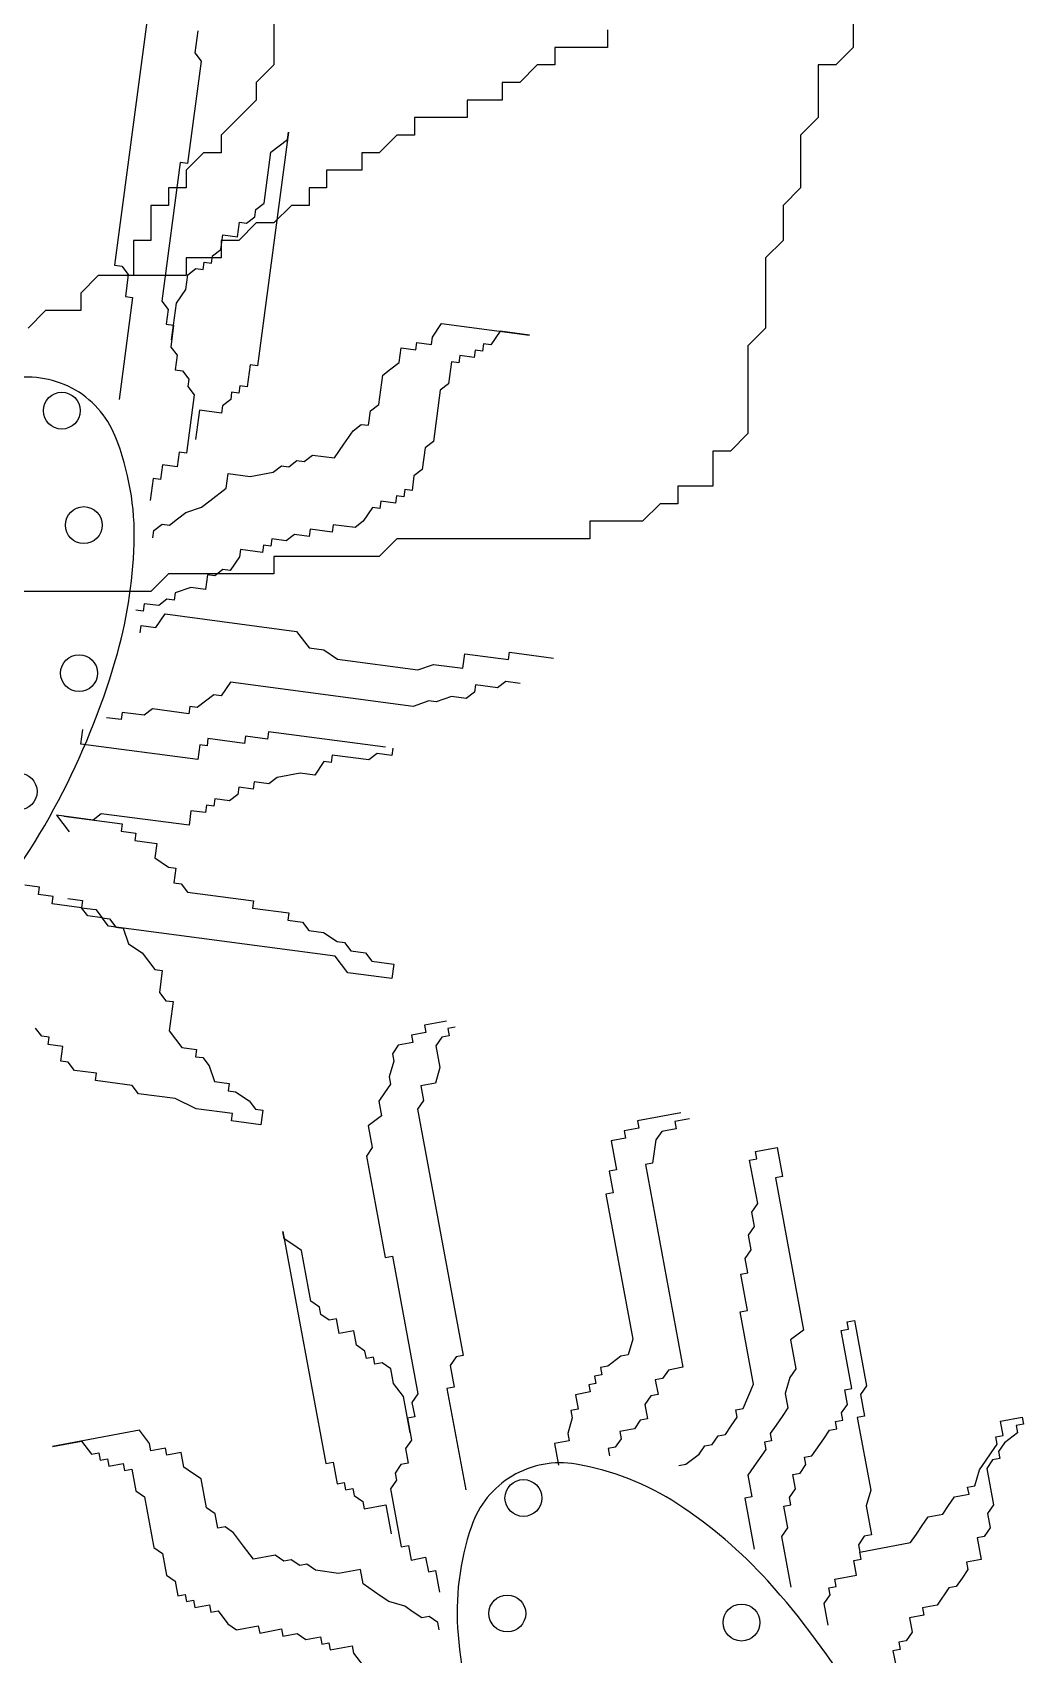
# Model space of a CAD drawing. Header units: millimetres. Extents: x 351279 to 387190, y -1289537 to -1277077.
# Drawn here: x 378172.8 to 378233, y -1288789 to -1288690.4 of the extents above; entities that cross this region are included whole.
import ezdxf

# ---------------------------------------------------------------- set-up
doc = ezdxf.new("R2010")
doc.units = ezdxf.units.MM
doc.header["$LTSCALE"] = 20
doc.layers.add('饰品', color=7, linetype='Continuous')

# ---------------------------------------------------------------- blocks, each defined once
blk = doc.blocks.new('A$C7F3F0355')
at = {"layer": '饰品', "color": 251}
for p, q in [((434.133, 374.4), (434.133, 371.2)), ((391.262, 373.061), (389.258, 357.961)), ((398.933, 373.333), (398.933, 370.133)), ((394.311, 372.204), (394.135, 370.872)), ((419.2, 372.267), (419.2, 371.2)), ((394.135, 370.872), (394.52, 370.368)), ((419.2, 371.2), (416, 371.2)), ((416, 371.2), (416, 370.133)), ((434.133, 371.2), (433.067, 370.133)), ((394.52, 370.368), (393.695, 364.151)), ((398.933, 370.133), (397.867, 369.067)), ((414.933, 370.133), (413.867, 369.067)), ((416, 370.133), (414.933, 370.133)), ((433.067, 370.133), (432, 370.133)), ((432, 370.133), (432, 366.933)), ((397.867, 369.067), (397.867, 368)), ((413.867, 369.067), (412.8, 369.067)), ((412.8, 369.067), (412.8, 368)), ((397.867, 368), (396.8, 366.933)), ((412.8, 368), (410.667, 368)), ((410.667, 368), (410.667, 366.933)), ((396.8, 366.933), (395.733, 365.867)), ((410.667, 366.933), (407.467, 366.933)), ((407.467, 366.933), (407.467, 365.867)), ((432, 366.933), (430.933, 365.867)), ((395.733, 365.867), (395.733, 364.8)), ((399.822, 366.049), (397.936, 351.838)), ((399.763, 365.605), (399.822, 366.049)), ((406.4, 365.867), (405.333, 364.8)), ((407.467, 365.867), (406.4, 365.867)), ((430.933, 365.867), (430.933, 362.667)), ((394.667, 364.8), (393.6, 363.733)), ((395.733, 364.8), (394.667, 364.8)), ((398.344, 361.726), (398.757, 364.835)), ((398.757, 364.835), (399.26, 365.22)), ((399.26, 365.22), (399.763, 365.605)), ((405.333, 364.8), (404.267, 364.8)), ((404.267, 364.8), (404.267, 363.733)), ((393.25, 364.21), (392.131, 355.772)), ((393.695, 364.151), (393.25, 364.21)), ((393.6, 363.733), (393.6, 362.667)), ((404.267, 363.733), (402.133, 363.733)), ((402.133, 363.733), (402.133, 362.667)), ((393.6, 362.667), (392.533, 362.667)), ((392.533, 362.667), (392.533, 361.6)), ((402.133, 362.667), (401.067, 362.667)), ((401.067, 362.667), (401.067, 361.6)), ((430.933, 362.667), (429.867, 361.6)), ((392.533, 361.6), (391.467, 361.6)), ((391.467, 361.6), (391.467, 359.467)), ((397.279, 360.512), (397.782, 360.897)), ((397.782, 360.897), (397.841, 361.341)), ((397.841, 361.341), (398.344, 361.726)), ((400, 361.6), (398.933, 360.533)), ((401.067, 361.6), (400, 361.6)), ((429.867, 361.6), (429.867, 359.467)), ((396.717, 359.683), (396.835, 360.571)), ((397.867, 360.533), (396.8, 359.467)), ((396.835, 360.571), (397.279, 360.512)), ((398.933, 360.533), (397.867, 360.533)), ((391.467, 359.467), (390.4, 359.467)), ((390.4, 359.467), (390.4, 357.333)), ((395.208, 358.527), (395.711, 358.912)), ((395.711, 358.912), (395.829, 359.8)), ((396.8, 359.467), (395.733, 359.467)), ((395.733, 359.467), (395.733, 358.4)), ((395.829, 359.8), (396.717, 359.683)), ((429.867, 359.467), (428.8, 358.4)), ((389.258, 357.961), (389.702, 357.902)), ((389.702, 357.902), (390.087, 357.399)), ((395.733, 358.4), (393.6, 358.4)), ((393.6, 358.4), (393.6, 357.333)), ((394.646, 357.698), (394.705, 358.142)), ((394.705, 358.142), (395.149, 358.083)), ((395.149, 358.083), (395.208, 358.527)), ((428.8, 358.4), (428.8, 354.133)), ((388.267, 357.333), (387.2, 356.267)), ((390.4, 357.333), (388.267, 357.333)), ((390.087, 357.399), (389.91, 356.067)), ((393.6, 357.333), (390.4, 357.333)), ((393.581, 356.483), (393.699, 357.372)), ((393.699, 357.372), (394.202, 357.757)), ((394.202, 357.757), (394.646, 357.698)), ((387.2, 356.267), (387.2, 355.2)), ((390.354, 356.008), (389.529, 349.79)), ((389.91, 356.067), (390.354, 356.008)), ((393.019, 355.654), (393.581, 356.483)), ((385.067, 355.2), (384, 354.133)), ((387.2, 355.2), (385.067, 355.2)), ((392.131, 355.772), (392.516, 355.269)), ((392.516, 355.269), (392.398, 354.381)), ((392.724, 353.434), (393.019, 355.654)), ((392.398, 354.381), (392.842, 354.322)), ((392.842, 354.322), (392.665, 352.989)), ((408.563, 353.591), (409.125, 354.42)), ((409.125, 354.42), (414.454, 353.713)), ((412.677, 353.949), (412.115, 353.12)), ((414.454, 353.713), (412.677, 353.949)), ((428.8, 354.133), (427.733, 353.067)), ((392.665, 352.989), (393.05, 352.486)), ((407.556, 352.821), (407.615, 353.265)), ((407.615, 353.265), (408.504, 353.147)), ((408.504, 353.147), (408.563, 353.591)), ((411.671, 353.179), (411.612, 352.734)), ((412.115, 353.12), (411.671, 353.179)), ((427.733, 353.067), (427.733, 347.733)), ((393.05, 352.486), (392.932, 351.598)), ((406.047, 351.665), (406.55, 352.05)), ((406.55, 352.05), (406.668, 352.939)), ((406.668, 352.939), (407.556, 352.821)), ((409.718, 352.082), (409.541, 350.75)), ((410.162, 352.023), (409.718, 352.082)), ((410.221, 352.467), (410.162, 352.023)), ((411.109, 352.349), (410.221, 352.467)), ((411.168, 352.793), (411.109, 352.349)), ((411.612, 352.734), (411.168, 352.793)), ((392.932, 351.598), (393.377, 351.539)), ((393.377, 351.539), (393.762, 351.036)), ((393.762, 351.036), (393.703, 350.592)), ((397.491, 351.897), (397.315, 350.565)), ((397.936, 351.838), (397.491, 351.897)), ((405.309, 349.504), (405.544, 351.28)), ((405.544, 351.28), (406.047, 351.665)), ((394.088, 350.089), (393.616, 346.536)), ((393.703, 350.592), (394.088, 350.089)), ((396.367, 350.238), (396.309, 349.794)), ((396.812, 350.179), (396.367, 350.238)), ((396.871, 350.624), (396.812, 350.179)), ((397.315, 350.565), (396.871, 350.624)), ((409.038, 350.365), (408.626, 347.256)), ((409.541, 350.75), (409.038, 350.365)), ((394.414, 349.142), (394.178, 347.365)), ((395.747, 348.965), (394.414, 349.142)), ((395.805, 349.409), (395.747, 348.965)), ((396.309, 349.794), (395.805, 349.409)), ((404.688, 348.23), (404.805, 349.119)), ((404.805, 349.119), (405.309, 349.504)), ((403.74, 347.904), (404.243, 348.289)), ((404.243, 348.289), (404.688, 348.23)), ((402.616, 346.246), (403.178, 347.075)), ((403.178, 347.075), (403.74, 347.904)), ((408.626, 347.256), (408.123, 346.871)), ((427.733, 347.733), (426.667, 346.667)), ((393.172, 346.595), (393.054, 345.707)), ((393.616, 346.536), (393.172, 346.595)), ((399.834, 345.711), (400.337, 346.096)), ((400.337, 346.096), (400.781, 346.037)), ((400.781, 346.037), (401.284, 346.422)), ((401.284, 346.422), (402.616, 346.246)), ((408.123, 346.871), (407.946, 345.538)), ((426.667, 346.667), (425.6, 346.667)), ((425.6, 346.667), (425.6, 344.533)), ((392.166, 345.825), (392.048, 344.937)), ((393.054, 345.707), (392.166, 345.825)), ((396.045, 344.406), (396.163, 345.294)), ((396.163, 345.294), (397.496, 345.117)), ((397.496, 345.117), (398.887, 345.385)), ((398.887, 345.385), (399.39, 345.77)), ((399.39, 345.77), (399.834, 345.711)), ((407.443, 345.153), (407.325, 344.265)), ((407.946, 345.538), (407.443, 345.153)), ((391.604, 344.996), (391.427, 343.663)), ((392.048, 344.937), (391.604, 344.996)), ((395.039, 343.636), (396.045, 344.406)), ((406.881, 344.324), (406.822, 343.88)), ((407.325, 344.265), (406.881, 344.324)), ((425.6, 344.533), (423.467, 344.533)), ((423.467, 344.533), (423.467, 343.467)), ((393.589, 342.924), (394.536, 343.251)), ((394.536, 343.251), (395.039, 343.636)), ((404.927, 343.227), (404.365, 342.398)), ((405.372, 343.168), (404.927, 343.227)), ((405.431, 343.612), (405.372, 343.168)), ((406.319, 343.495), (405.431, 343.612)), ((406.378, 343.939), (406.319, 343.495)), ((406.822, 343.88), (406.378, 343.939)), ((422.4, 343.467), (421.333, 342.4)), ((423.467, 343.467), (422.4, 343.467)), ((391.636, 341.828), (392.139, 342.213)), ((392.139, 342.213), (392.583, 342.154)), ((392.583, 342.154), (393.086, 342.539)), ((393.086, 342.539), (393.589, 342.924)), ((402.53, 342.19), (402.471, 341.746)), ((403.862, 342.013), (402.53, 342.19)), ((404.365, 342.398), (403.862, 342.013)), ((418.133, 342.4), (418.133, 341.333)), ((421.333, 342.4), (418.133, 342.4)), ((391.577, 341.384), (391.636, 341.828)), ((398.8, 341.329), (398.741, 340.885)), ((399.689, 341.211), (398.8, 341.329)), ((400.192, 341.596), (399.689, 341.211)), ((401.08, 341.478), (400.192, 341.596)), ((401.139, 341.922), (401.08, 341.478)), ((402.471, 341.746), (401.139, 341.922)), ((406.4, 341.333), (405.333, 340.267)), ((418.133, 341.333), (406.4, 341.333)), ((396.847, 340.232), (396.285, 339.403)), ((396.906, 340.676), (396.847, 340.232)), ((398.238, 340.5), (396.906, 340.676)), ((398.297, 340.944), (398.238, 340.5)), ((398.741, 340.885), (398.297, 340.944)), ((405.333, 340.267), (398.933, 340.267)), ((398.933, 340.267), (398.933, 339.2)), ((392.533, 339.2), (391.467, 338.133)), ((398.933, 339.2), (392.533, 339.2)), ((395.841, 339.462), (395.338, 339.077)), ((396.285, 339.403), (395.841, 339.462)), ((393.888, 338.365), (392.941, 338.039)), ((394.776, 338.248), (393.888, 338.365)), ((394.894, 339.136), (394.776, 338.248)), ((395.338, 339.077), (394.894, 339.136)), ((391.467, 338.133), (374.4, 338.133)), ((391.046, 337.387), (390.987, 336.943)), ((391.935, 337.269), (391.046, 337.387)), ((392.438, 337.654), (391.935, 337.269)), ((392.882, 337.595), (392.438, 337.654)), ((392.941, 338.039), (392.882, 337.595)), ((390.987, 336.943), (390.543, 337.002)), ((391.758, 335.937), (392.32, 336.766)), ((392.32, 336.766), (400.314, 335.705)), ((390.811, 335.61), (390.87, 336.054)), ((390.87, 336.054), (391.758, 335.937)), ((400.314, 335.705), (401.084, 334.699)), ((401.084, 334.699), (401.972, 334.581)), ((401.972, 334.581), (402.802, 334.019)), ((410.41, 333.461), (410.528, 334.349)), ((410.528, 334.349), (413.193, 333.996)), ((413.193, 333.996), (413.252, 334.44)), ((413.252, 334.44), (415.916, 334.086)), ((402.802, 334.019), (407.687, 333.371)), ((407.687, 333.371), (408.634, 333.697)), ((408.634, 333.697), (410.41, 333.461)), ((396.289, 332.624), (395.727, 331.794)), ((407.392, 331.15), (396.289, 332.624)), ((411.181, 332.455), (411.122, 332.011)), ((412.513, 332.278), (411.181, 332.455)), ((413.016, 332.663), (412.513, 332.278)), ((413.904, 332.545), (413.016, 332.663)), ((394.78, 331.468), (394.277, 331.083)), ((395.283, 331.853), (394.78, 331.468)), ((395.727, 331.794), (395.283, 331.853)), ((408.339, 331.476), (407.392, 331.15)), ((408.783, 331.417), (408.339, 331.476)), ((409.73, 331.744), (408.783, 331.417)), ((410.619, 331.626), (409.73, 331.744)), ((411.122, 332.011), (410.619, 331.626)), ((389.659, 330.34), (388.771, 330.458)), ((389.718, 330.784), (389.659, 330.34)), ((391.051, 330.607), (389.718, 330.784)), ((391.554, 330.992), (391.051, 330.607)), ((393.774, 330.698), (391.554, 330.992)), ((393.833, 331.142), (393.774, 330.698)), ((394.277, 331.083), (393.833, 331.142)), ((387.203, 328.858), (387.321, 329.746)), ((397.209, 329.338), (397.15, 328.894)), ((398.541, 329.161), (397.209, 329.338)), ((398.6, 329.605), (398.541, 329.161)), ((405.706, 328.662), (398.6, 329.605)), ((394.309, 327.915), (387.203, 328.858)), ((394.427, 328.803), (394.309, 327.915)), ((394.871, 328.745), (394.427, 328.803)), ((394.93, 329.189), (394.871, 328.745)), ((397.15, 328.894), (394.93, 329.189)), ((406.15, 328.603), (406.091, 328.159)), ((401.976, 327.801), (401.414, 326.972)), ((402.42, 327.743), (401.976, 327.801)), ((402.479, 328.187), (402.42, 327.743)), ((404.7, 327.892), (402.479, 328.187)), ((405.203, 328.277), (404.7, 327.892)), ((406.091, 328.159), (405.203, 328.277)), ((397.744, 326.556), (397.685, 326.111)), ((398.632, 326.438), (397.744, 326.556)), ((399.135, 326.823), (398.632, 326.438)), ((400.526, 327.09), (399.135, 326.823)), ((401.414, 326.972), (400.526, 327.09)), ((395.346, 325.518), (395.287, 325.074)), ((396.234, 325.4), (395.346, 325.518)), ((396.738, 325.785), (396.234, 325.4)), ((396.796, 326.229), (396.738, 325.785)), ((397.685, 326.111), (396.796, 326.229)), ((387.946, 324.24), (385.725, 324.535)), ((385.725, 324.535), (386.496, 323.529)), ((386.169, 324.476), (389.722, 324.005)), ((388.449, 324.626), (387.946, 324.24)), ((393.778, 323.918), (388.449, 324.626)), ((393.896, 324.807), (393.778, 323.918)), ((394.784, 324.689), (393.896, 324.807)), ((394.843, 325.133), (394.784, 324.689)), ((395.287, 325.074), (394.843, 325.133)), ((389.722, 324.005), (389.663, 323.561)), ((389.663, 323.561), (390.552, 323.443)), ((390.552, 323.443), (390.493, 322.999)), ((390.493, 322.999), (391.825, 322.822)), ((391.825, 322.822), (391.707, 321.934)), ((391.707, 321.934), (392.536, 321.372)), ((392.536, 321.372), (392.98, 321.313)), ((392.98, 321.313), (392.863, 320.424)), ((384.692, 320.153), (383.804, 320.271)), ((384.633, 319.709), (384.692, 320.153)), ((385.521, 319.591), (384.633, 319.709)), ((385.462, 319.147), (385.521, 319.591)), ((386.409, 319.473), (387.298, 319.355)), ((392.863, 320.424), (393.307, 320.365)), ((393.307, 320.365), (393.692, 319.862)), ((393.692, 319.862), (397.689, 319.332)), ((387.239, 318.911), (385.462, 319.147)), ((387.298, 319.355), (387.239, 318.911)), ((387.239, 318.911), (388.127, 318.793)), ((387.624, 318.408), (387.239, 318.911)), ((388.127, 318.793), (388.512, 318.29)), ((397.689, 319.332), (397.63, 318.888)), ((397.63, 318.888), (399.85, 318.593)), ((399.85, 318.593), (399.791, 318.149)), ((388.512, 318.29), (387.624, 318.408)), ((388.897, 317.787), (388.512, 318.29)), ((388.512, 318.29), (388.956, 318.231)), ((402.664, 315.96), (388.897, 317.787)), ((388.956, 318.231), (389.341, 317.728)), ((389.341, 317.728), (389.785, 317.669)), ((389.785, 317.669), (390.112, 316.722)), ((399.791, 318.149), (400.68, 318.031)), ((400.68, 318.031), (401.065, 317.528)), ((401.065, 317.528), (401.953, 317.41)), ((390.112, 316.722), (390.941, 316.16)), ((401.953, 317.41), (402.782, 316.848)), ((402.782, 316.848), (403.226, 316.789)), ((403.226, 316.789), (403.612, 316.286)), ((390.941, 316.16), (391.326, 315.657)), ((391.326, 315.657), (391.711, 315.154)), ((403.435, 314.954), (402.664, 315.96)), ((403.612, 316.286), (404.5, 316.168)), ((404.5, 316.168), (404.885, 315.665)), ((404.885, 315.665), (406.217, 315.488)), ((391.711, 315.154), (392.155, 315.095)), ((392.155, 315.095), (391.978, 313.763)), ((406.099, 314.6), (403.435, 314.954)), ((406.217, 315.488), (406.099, 314.6)), ((391.978, 313.763), (392.364, 313.26)), ((392.364, 313.26), (392.808, 313.201)), ((392.808, 313.201), (392.572, 311.424)), ((384.845, 311.094), (384.46, 311.597)), ((409.414, 312.007), (408.092, 311.762)), ((408.092, 311.762), (408.174, 311.322)), ((409.936, 311.648), (409.495, 311.567)), ((409.495, 311.567), (409.577, 311.126)), ((385.289, 311.035), (384.845, 311.094)), ((385.231, 310.591), (385.289, 311.035)), ((386.119, 310.473), (385.231, 310.591)), ((392.572, 311.424), (392.957, 310.921)), ((392.957, 310.921), (393.342, 310.418)), ((407.374, 310.718), (406.493, 310.555)), ((408.174, 311.322), (407.293, 311.159)), ((407.293, 311.159), (407.374, 310.718)), ((409.136, 311.044), (408.777, 310.522)), ((409.577, 311.126), (409.136, 311.044)), ((386.001, 309.585), (386.119, 310.473)), ((386.445, 309.526), (386.001, 309.585)), ((393.342, 310.418), (394.231, 310.3)), ((394.231, 310.3), (394.172, 309.856)), ((394.172, 309.856), (394.616, 309.797)), ((394.616, 309.797), (395.001, 309.294)), ((406.216, 309.593), (405.938, 308.63)), ((406.493, 310.555), (406.134, 310.033)), ((406.134, 310.033), (406.216, 309.593)), ((408.777, 310.522), (409.022, 309.201)), ((386.83, 309.023), (386.445, 309.526)), ((388.162, 308.846), (386.83, 309.023)), ((388.104, 308.402), (388.162, 308.846)), ((395.001, 309.294), (395.327, 308.347)), ((405.938, 308.63), (406.02, 308.19)), ((409.022, 309.201), (408.744, 308.238)), ((390.324, 308.107), (388.104, 308.402)), ((390.709, 307.604), (390.324, 308.107)), ((395.327, 308.347), (396.215, 308.229)), ((396.215, 308.229), (396.156, 307.785)), ((396.156, 307.785), (396.6, 307.726)), ((396.6, 307.726), (397.43, 307.164)), ((405.661, 307.668), (405.302, 307.146)), ((406.02, 308.19), (405.661, 307.668)), ((408.744, 308.238), (407.863, 308.075)), ((407.863, 308.075), (408.026, 307.194)), ((392.93, 307.31), (390.709, 307.604)), ((394.203, 306.689), (392.93, 307.31)), ((396.424, 306.394), (394.203, 306.689)), ((397.43, 307.164), (397.815, 306.661)), ((397.815, 306.661), (398.259, 306.602)), ((405.302, 307.146), (405.465, 306.265)), ((408.026, 307.194), (407.667, 306.672)), ((407.667, 306.672), (410.439, 291.695)), ((396.365, 305.95), (396.424, 306.394)), ((398.141, 305.714), (396.365, 305.95)), ((398.259, 306.602), (398.141, 305.714)), ((405.465, 306.265), (404.665, 305.661)), ((404.665, 305.661), (404.91, 304.339)), ((423.656, 306.442), (421.013, 305.953)), ((421.013, 305.953), (421.095, 305.512)), ((424.178, 306.083), (423.297, 305.92)), ((423.297, 305.92), (423.379, 305.479)), ((420.295, 304.909), (419.414, 304.746)), ((419.414, 304.746), (419.74, 302.984)), ((421.095, 305.512), (420.214, 305.349)), ((420.214, 305.349), (420.295, 304.909)), ((422.139, 304.794), (421.943, 303.391)), ((422.498, 305.316), (422.139, 304.794)), ((423.379, 305.479), (422.498, 305.316)), ((404.91, 304.339), (404.551, 303.817)), ((404.551, 303.817), (405.692, 297.65)), ((428.192, 304.092), (429.513, 304.337)), ((428.273, 303.652), (428.192, 304.092)), ((429.513, 304.337), (429.839, 302.575)), ((419.74, 302.984), (419.3, 302.902)), ((419.3, 302.902), (419.544, 301.58)), ((421.943, 303.391), (421.502, 303.31)), ((421.502, 303.31), (423.785, 290.975)), ((427.833, 303.57), (428.273, 303.652)), ((428.322, 300.927), (427.833, 303.57)), ((429.839, 302.575), (429.399, 302.493)), ((429.399, 302.493), (431.111, 293.242)), ((419.544, 301.58), (419.104, 301.499)), ((419.104, 301.499), (420.734, 292.689)), ((427.963, 300.405), (428.322, 300.927)), ((428.126, 299.524), (427.963, 300.405)), ((399.558, 298.793), (399.476, 299.233)), ((399.476, 299.233), (402.085, 285.137)), ((400.08, 298.434), (399.558, 298.793)), ((427.767, 299.002), (428.126, 299.524)), ((427.93, 298.121), (427.767, 299.002)), ((400.602, 298.075), (400.08, 298.434)), ((401.173, 294.991), (400.602, 298.075)), ((427.571, 297.599), (427.93, 298.121)), ((405.692, 297.65), (406.133, 297.732)), ((406.133, 297.732), (407.682, 289.362)), ((427.734, 296.718), (427.571, 297.599)), ((427.294, 296.636), (427.734, 296.718)), ((427.701, 294.434), (427.294, 296.636)), ((401.695, 294.632), (401.173, 294.991)), ((401.776, 294.192), (401.695, 294.632)), ((402.298, 293.833), (401.776, 294.192)), ((402.739, 293.914), (402.298, 293.833)), ((402.902, 293.033), (402.739, 293.914)), ((427.261, 294.352), (427.701, 294.434)), ((428.076, 289.947), (427.261, 294.352)), ((433.754, 293.731), (434.195, 293.813)), ((434.195, 293.813), (434.928, 289.848)), ((403.783, 293.196), (402.902, 293.033)), ((403.946, 292.315), (403.783, 293.196)), ((431.111, 293.242), (430.311, 292.639)), ((433.395, 293.209), (433.836, 293.291)), ((434.047, 289.685), (433.395, 293.209)), ((433.836, 293.291), (433.754, 293.731)), ((404.468, 291.956), (403.946, 292.315)), ((404.55, 291.516), (404.468, 291.956)), ((420.734, 292.689), (420.457, 291.726)), ((430.311, 292.639), (430.637, 290.876)), ((404.99, 291.597), (404.55, 291.516)), ((405.072, 291.157), (404.99, 291.597)), ((405.512, 291.238), (405.072, 291.157)), ((406.034, 290.879), (405.512, 291.238)), ((406.197, 289.998), (406.034, 290.879)), ((409.999, 291.613), (409.64, 291.091)), ((409.64, 291.091), (409.884, 289.769)), ((410.439, 291.695), (409.999, 291.613)), ((419.217, 291.041), (418.776, 290.959)), ((418.776, 290.959), (418.858, 290.519)), ((420.016, 291.644), (419.217, 291.041)), ((420.457, 291.726), (420.016, 291.644)), ((423.785, 290.975), (422.904, 290.812)), ((430.637, 290.876), (430.278, 290.354)), ((406.801, 289.199), (406.197, 289.998)), ((418.499, 289.997), (418.058, 289.915)), ((418.058, 289.915), (418.14, 289.475)), ((418.858, 290.519), (418.417, 290.437)), ((418.417, 290.437), (418.499, 289.997)), ((422.545, 290.29), (422.105, 290.209)), ((422.105, 290.209), (422.268, 289.327)), ((422.904, 290.812), (422.545, 290.29)), ((427.439, 288.462), (428.076, 289.947)), ((430.278, 290.354), (430.001, 289.392)), ((407.208, 286.996), (406.801, 289.199)), ((407.682, 289.362), (407.323, 288.84)), ((409.884, 289.769), (409.444, 289.688)), ((409.444, 289.688), (410.585, 283.521)), ((418.14, 289.475), (417.259, 289.312)), ((417.259, 289.312), (417.422, 288.431)), ((421.827, 289.246), (421.468, 288.724)), ((422.268, 289.327), (421.827, 289.246)), ((430.001, 289.392), (430.164, 288.511)), ((433.607, 289.604), (434.047, 289.685)), ((433.77, 288.723), (433.607, 289.604)), ((434.928, 289.848), (434.569, 289.326)), ((434.569, 289.326), (434.814, 288.005)), ((407.486, 287.959), (407.045, 287.877)), ((407.323, 288.84), (407.486, 287.959)), ((417.063, 287.909), (416.785, 286.946)), ((417.422, 288.431), (416.981, 288.349)), ((416.981, 288.349), (417.063, 287.909)), ((421.468, 288.724), (421.631, 287.843)), ((426.721, 287.418), (427.08, 287.94)), ((426.999, 288.381), (427.439, 288.462)), ((427.08, 287.94), (426.999, 288.381)), ((429.805, 287.989), (429.446, 287.467)), ((430.164, 288.511), (429.805, 287.989)), ((433.411, 288.2), (433.77, 288.723)), ((433.492, 287.76), (433.411, 288.2)), ((434.814, 288.005), (434.373, 287.923)), ((434.373, 287.923), (435.189, 283.518)), ((443.069, 287.71), (444.391, 287.955)), ((444.391, 287.955), (444.472, 287.514)), ((390.779, 287.145), (385.493, 286.166)), ((391.383, 286.345), (390.779, 287.145)), ((407.045, 287.877), (407.29, 286.556)), ((416.785, 286.946), (416.867, 286.506)), ((420.832, 287.239), (419.951, 287.076)), ((419.951, 287.076), (420.032, 286.636)), ((421.191, 287.761), (420.832, 287.239)), ((421.631, 287.843), (421.191, 287.761)), ((426.362, 286.896), (426.721, 287.418)), ((429.446, 287.467), (429.087, 286.945)), ((429.087, 286.945), (429.169, 286.504)), ((432.334, 286.634), (432.693, 287.156)), ((432.693, 287.156), (433.133, 287.238)), ((433.052, 287.678), (433.492, 287.76)), ((433.133, 287.238), (433.052, 287.678)), ((443.232, 286.829), (443.069, 287.71)), ((444.113, 286.992), (443.314, 286.388)), ((444.472, 287.514), (444.032, 287.432)), ((444.032, 287.432), (444.113, 286.992)), ((385.493, 286.166), (387.255, 286.493)), ((387.255, 286.493), (387.858, 285.693)), ((391.464, 285.905), (391.383, 286.345)), ((392.345, 286.068), (391.464, 285.905)), ((392.427, 285.627), (392.345, 286.068)), ((407.29, 286.556), (406.931, 286.034)), ((406.931, 286.034), (407.094, 285.152)), ((416.867, 286.506), (415.986, 286.342)), ((415.986, 286.342), (416.23, 285.021)), ((419.673, 286.114), (419.233, 286.032)), ((419.233, 286.032), (419.314, 285.592)), ((420.032, 286.636), (419.673, 286.114)), ((424.763, 285.689), (425.122, 286.211)), ((425.122, 286.211), (425.563, 286.292)), ((425.563, 286.292), (425.922, 286.815)), ((425.922, 286.815), (426.362, 286.896)), ((428.81, 285.982), (428.092, 284.938)), ((429.169, 286.504), (428.728, 286.423)), ((428.728, 286.423), (428.81, 285.982)), ((431.616, 285.59), (432.334, 286.634)), ((442.514, 285.785), (442.873, 286.307)), ((442.792, 286.747), (443.232, 286.829)), ((442.873, 286.307), (442.792, 286.747)), ((443.314, 286.388), (442.955, 285.866)), ((387.858, 285.693), (388.299, 285.775)), ((388.299, 285.775), (388.38, 285.334)), ((388.38, 285.334), (388.821, 285.416)), ((388.821, 285.416), (388.903, 284.975)), ((388.903, 284.975), (389.784, 285.138)), ((389.784, 285.138), (389.865, 284.698)), ((393.308, 285.79), (392.427, 285.627)), ((393.471, 284.909), (393.308, 285.79)), ((402.085, 285.137), (402.526, 285.218)), ((402.526, 285.218), (402.77, 283.897)), ((406.653, 285.071), (406.294, 284.549)), ((407.094, 285.152), (406.653, 285.071)), ((423.523, 285.004), (423.964, 285.085)), ((423.964, 285.085), (424.763, 285.689)), ((428.092, 284.938), (427.733, 284.416)), ((430.898, 284.546), (431.257, 285.068)), ((431.175, 285.509), (431.616, 285.59)), ((431.257, 285.068), (431.175, 285.509)), ((441.796, 284.741), (442.155, 285.263)), ((442.155, 285.263), (442.514, 285.785)), ((442.596, 285.344), (442.237, 284.822)), ((443.036, 285.426), (442.596, 285.344)), ((442.955, 285.866), (443.036, 285.426)), ((389.865, 284.698), (390.306, 284.779)), ((390.306, 284.779), (390.55, 283.458)), ((393.993, 284.55), (393.471, 284.909)), ((394.515, 284.191), (393.993, 284.55)), ((394.841, 282.429), (394.515, 284.191)), ((402.77, 283.897), (403.211, 283.978)), ((403.211, 283.978), (403.292, 283.538)), ((406.376, 284.108), (406.017, 283.586)), ((406.294, 284.549), (406.376, 284.108)), ((427.733, 284.416), (427.977, 283.094)), ((430.457, 284.465), (430.898, 284.546)), ((430.62, 283.584), (430.457, 284.465)), ((441.519, 283.778), (441.796, 284.741)), ((442.237, 284.822), (442.645, 282.62)), ((390.55, 283.458), (391.072, 283.099)), ((391.072, 283.099), (391.643, 280.015)), ((403.292, 283.538), (403.733, 283.619)), ((403.733, 283.619), (403.814, 283.179)), ((403.814, 283.179), (404.336, 282.82)), ((406.017, 283.586), (406.669, 280.062)), ((427.977, 283.094), (427.537, 283.013)), ((427.537, 283.013), (428.107, 279.929)), ((430.261, 283.062), (430.62, 283.584)), ((430.343, 282.621), (430.261, 283.062)), ((435.189, 283.518), (434.911, 282.555)), ((439.92, 282.571), (440.279, 283.093)), ((440.279, 283.093), (441.16, 283.256)), ((441.078, 283.697), (441.519, 283.778)), ((441.16, 283.256), (441.078, 283.697)), ((395.363, 282.07), (394.841, 282.429)), ((395.526, 281.189), (395.363, 282.07)), ((404.336, 282.82), (404.418, 282.379)), ((404.418, 282.379), (405.74, 282.624)), ((405.74, 282.624), (406.066, 280.862)), ((429.902, 282.539), (430.343, 282.621)), ((430.147, 281.218), (429.902, 282.539)), ((434.911, 282.555), (435.237, 280.793)), ((438.68, 281.886), (439.561, 282.049)), ((439.561, 282.049), (439.92, 282.571)), ((442.645, 282.62), (442.286, 282.098)), ((442.286, 282.098), (442.449, 281.217)), ((395.967, 281.271), (395.526, 281.189)), ((396.489, 280.912), (395.967, 281.271)), ((429.788, 280.696), (430.147, 281.218)), ((437.962, 280.842), (438.321, 281.364)), ((438.321, 281.364), (438.68, 281.886)), ((442.449, 281.217), (442.09, 280.694)), ((391.643, 280.015), (392.165, 279.656)), ((397.092, 280.112), (396.489, 280.912)), ((397.696, 279.313), (397.092, 280.112)), ((406.669, 280.062), (407.11, 280.144)), ((407.11, 280.144), (407.273, 279.263)), ((430.359, 277.612), (429.788, 280.696)), ((434.797, 280.712), (434.438, 280.19)), ((434.438, 280.19), (434.519, 279.749)), ((434.519, 279.749), (437.603, 280.32)), ((435.237, 280.793), (434.797, 280.712)), ((437.603, 280.32), (437.962, 280.842)), ((442.09, 280.694), (441.649, 280.613)), ((441.649, 280.613), (441.894, 279.291)), ((392.165, 279.656), (392.41, 278.334)), ((399.017, 279.557), (397.696, 279.313)), ((399.539, 279.198), (399.017, 279.557)), ((399.98, 279.28), (399.539, 279.198)), ((400.502, 278.921), (399.98, 279.28)), ((407.273, 279.263), (408.154, 279.426)), ((408.154, 279.426), (408.317, 278.545)), ((434.16, 279.227), (434.601, 279.309)), ((434.323, 278.346), (434.16, 279.227)), ((434.601, 279.309), (434.519, 279.749)), ((441.894, 279.291), (441.013, 279.128)), ((441.013, 279.128), (441.094, 278.688)), ((392.41, 278.334), (392.932, 277.975)), ((400.942, 279.002), (400.502, 278.921)), ((401.465, 278.643), (400.942, 279.002)), ((402.868, 278.447), (401.465, 278.643)), ((404.189, 278.692), (402.868, 278.447)), ((404.352, 277.811), (404.189, 278.692)), ((408.317, 278.545), (408.757, 278.626)), ((408.757, 278.626), (409.002, 277.305)), ((433.002, 278.101), (434.323, 278.346)), ((433.083, 277.661), (433.002, 278.101)), ((440.735, 278.166), (440.376, 277.644)), ((441.094, 278.688), (440.735, 278.166)), ((392.932, 277.975), (393.095, 277.094)), ((393.095, 277.094), (393.535, 277.176)), ((393.535, 277.176), (393.617, 276.735)), ((405.396, 277.093), (404.352, 277.811)), ((405.918, 276.734), (405.396, 277.093)), ((432.365, 276.617), (432.724, 277.139)), ((432.643, 277.579), (433.083, 277.661)), ((432.724, 277.139), (432.643, 277.579)), ((439.936, 277.562), (439.218, 276.518)), ((440.376, 277.644), (439.936, 277.562)), ((393.617, 276.735), (394.057, 276.817)), ((394.057, 276.817), (394.139, 276.376)), ((394.139, 276.376), (395.02, 276.539)), ((395.02, 276.539), (395.101, 276.099)), ((395.101, 276.099), (395.542, 276.18)), ((395.542, 276.18), (396.145, 275.381)), ((406.881, 276.457), (405.918, 276.734)), ((407.403, 276.098), (406.881, 276.457)), ((407.925, 275.739), (407.403, 276.098)), ((432.61, 275.295), (432.365, 276.617)), ((439.218, 276.518), (438.337, 276.355)), ((438.337, 276.355), (438.418, 275.915)), ((396.145, 275.381), (396.667, 275.022)), ((396.667, 275.022), (397.989, 275.267)), ((397.989, 275.267), (398.071, 274.826)), ((408.366, 275.82), (407.925, 275.739)), ((408.888, 275.461), (408.366, 275.82)), ((408.969, 275.021), (408.888, 275.461)), ((438.418, 275.915), (437.537, 275.752)), ((437.537, 275.752), (437.7, 274.87)), ((398.071, 274.826), (399.392, 275.071)), ((399.392, 275.071), (399.474, 274.63)), ((399.474, 274.63), (400.355, 274.793)), ((400.355, 274.793), (400.877, 274.434)), ((400.877, 274.434), (401.758, 274.597)), ((401.758, 274.597), (401.839, 274.157)), ((401.839, 274.157), (402.28, 274.238)), ((402.28, 274.238), (402.361, 273.798)), ((437.341, 274.348), (436.901, 274.267)), ((436.901, 274.267), (436.982, 273.826)), ((437.7, 274.87), (437.341, 274.348)), ((402.361, 273.798), (403.683, 274.042)), ((403.683, 274.042), (403.764, 273.602)), ((403.764, 273.602), (404.368, 272.802)), ((436.982, 273.826), (436.542, 273.745)), ((436.542, 273.745), (436.705, 272.864))]:
    blk.add_line(p, q, dxfattribs=at)
for centre in [(386.051, 349.122), (387.387, 342.166), (387.097, 333.166), (383.43, 325.97), (414.093, 283.031), (413.113, 276.015), (427.34, 275.459)]:
    blk.add_circle(centre, 1.12, dxfattribs=at)
for centre, radius, start, end in [((383.993, 345.441), 5.712, 62.15752, 102.52967), ((383.993, 345.441), 5.712, 21.78538, 62.15752), ((374.262, 341.552), 16.191, 358.13189, 21.78538), ((362.085, 341.949), 28.375, 343.56637, 358.13189), ((345.033, 346.979), 46.153, 332.15752, 343.56637), ((345.033, 346.979), 46.153, 320.74867, 332.15752), ((416.336, 279.46), 5.712, 80.39544, 120.76758), ((414.587, 269.128), 16.191, 56.74195, 80.39544), ((416.336, 279.46), 5.712, 120.76758, 161.13973), ((407.905, 258.939), 28.375, 42.17643, 56.74195), ((426.253, 276.072), 16.191, 161.13973, 184.79321), ((394.73, 247.002), 46.153, 30.76758, 42.17643), ((438.394, 277.091), 28.375, 184.79321, 199.35873)]:
    blk.add_arc(centre, radius, start, end, dxfattribs=at)

msp = doc.modelspace()

# ---------------------------------------------------------------- block references
at = {"layer": '饰品'}
msp.add_blockref('A$C7F3F0355', (377788.573, -1289062.526), dxfattribs=at)

doc.saveas('drawing.dxf')
